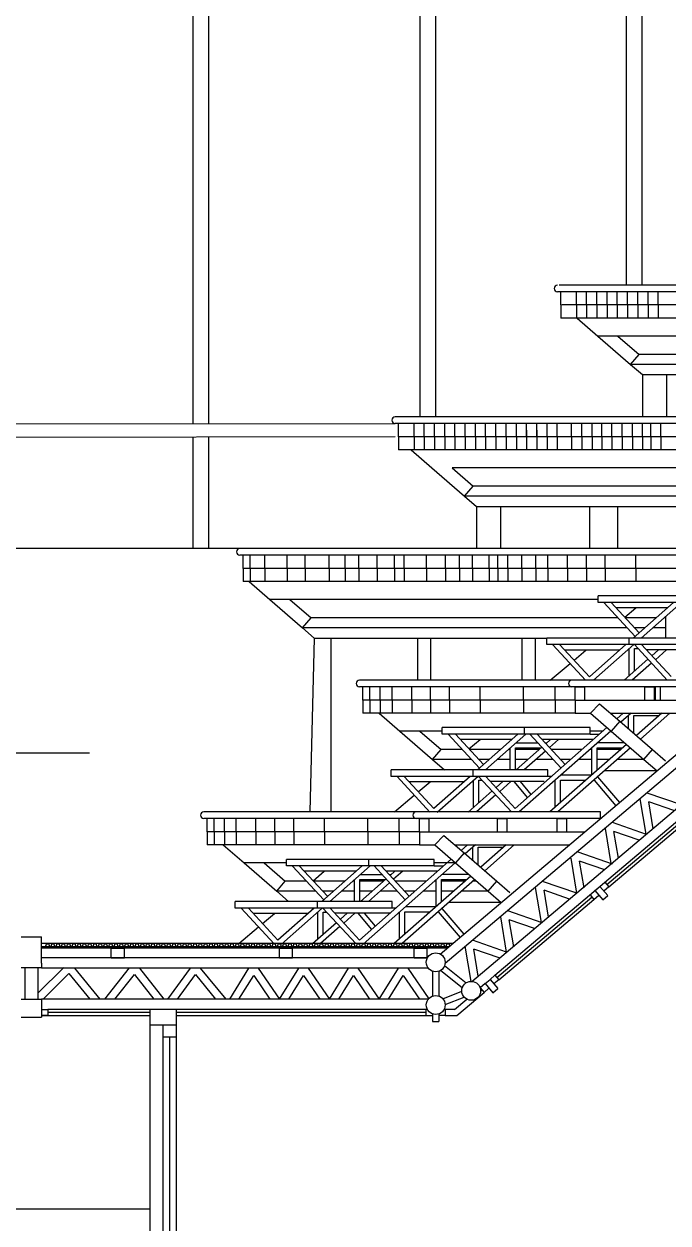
# Model space of a CAD drawing. Extents: x -30 to 1202, y 231 to 898.
# Drawn here: x 277.98 to 292.66, y 785.29 to 812.6 of the extents above; entities that cross this region are included whole.
import ezdxf

# ---------------------------------------------------------------- set-up
doc = ezdxf.new("R2010")
doc.units = 0
doc.header["$LTSCALE"] = 0.04
for name, color, linetype in [('0.05', 254, 'CONTINUOUS'), ('0.1', 1, 'CONTINUOUS'), ('0.2', 2, 'CONTINUOUS'), ('0.3', 3, 'CONTINUOUS'), ('0.5', 5, 'CONTINUOUS')]:
    doc.layers.add(name, color=color, linetype=linetype)

msp = doc.modelspace()

# ---------------------------------------------------------------- linework, layer by layer
at = {"layer": '0.05'}
for p, q in [((291.708, 806.652), (291.708, 819.818)), ((292.068, 806.652), (292.068, 819.846)), ((287.008, 803.652), (287.008, 819.471)), ((287.368, 803.652), (287.368, 819.497)), ((281.838, 803.496), (281.838, 819.124)), ((282.198, 803.496), (282.198, 819.147)), ((266.922, 803.477), (286.441, 803.502)), ((266.923, 803.177), (286.442, 803.202)), ((281.838, 800.652), (281.838, 803.196)), ((282.198, 800.652), (282.198, 803.196)), ((261.227, 785.614), (280.858, 785.614))]:
    msp.add_line(p, q, dxfattribs=at)
at = {"layer": '0.1'}
for p, q in [((290.569, 806.199), (290.569, 806.502)), ((290.803, 806.199), (290.803, 806.502)), ((290.803, 806.199), (290.803, 806.502)), ((291.036, 806.199), (291.036, 806.502)), ((291.036, 806.199), (291.036, 806.502)), ((291.269, 806.199), (291.269, 806.502)), ((291.269, 806.199), (291.269, 806.502)), ((291.269, 806.199), (291.269, 806.502)), ((291.502, 806.199), (291.502, 806.502)), ((291.502, 806.199), (291.502, 806.502)), ((291.502, 806.199), (291.502, 806.502)), ((291.736, 806.199), (291.736, 806.502)), ((291.736, 806.199), (291.736, 806.502)), ((291.969, 806.199), (291.969, 806.502)), ((291.969, 806.199), (291.969, 806.502)), ((292.202, 806.199), (292.202, 806.502)), ((292.202, 806.199), (292.202, 806.502)), ((292.435, 806.199), (292.435, 806.502)), ((292.435, 806.199), (292.435, 806.502)), ((290.569, 806.199), (290.569, 805.899)), ((290.803, 806.199), (290.803, 805.899)), ((290.803, 806.199), (290.803, 805.899)), ((291.036, 806.199), (291.036, 805.899)), ((291.036, 806.199), (291.036, 805.899)), ((291.269, 806.199), (291.269, 805.899)), ((291.269, 806.199), (291.269, 805.899)), ((291.269, 806.199), (291.269, 805.899)), ((291.502, 806.199), (291.502, 805.899)), ((291.502, 806.199), (291.502, 805.899)), ((291.502, 806.199), (291.502, 805.899)), ((291.736, 806.199), (291.736, 805.899)), ((291.736, 806.199), (291.736, 805.899)), ((291.969, 806.199), (291.969, 805.899)), ((291.969, 806.199), (291.969, 805.899)), ((292.202, 806.199), (292.202, 805.899)), ((292.202, 806.199), (292.202, 805.899)), ((292.435, 806.199), (292.435, 805.899)), ((292.435, 806.199), (292.435, 805.899)), ((290.585, 805.899), (291.058, 805.49)), ((291.058, 805.49), (291.802, 804.846)), ((298.159, 805.49), (291.058, 805.49)), ((291.516, 805.49), (291.999, 805.073)), ((291.802, 804.846), (291.999, 805.073)), ((298.615, 805.073), (291.999, 805.073)), ((291.802, 804.846), (292.073, 804.612)), ((298.824, 804.846), (291.802, 804.846)), ((292.073, 804.612), (296.992, 804.612)), ((292.073, 804.612), (292.073, 803.652)), ((292.622, 804.612), (292.622, 803.652)), ((286.87, 803.199), (286.87, 803.502)), ((287.103, 803.199), (287.103, 803.502)), ((287.103, 803.199), (287.103, 803.502)), ((287.336, 803.199), (287.336, 803.502)), ((287.336, 803.199), (287.336, 803.502)), ((287.569, 803.199), (287.569, 803.502)), ((287.569, 803.199), (287.569, 803.502)), ((287.569, 803.199), (287.569, 803.502)), ((287.802, 803.199), (287.802, 803.502)), ((287.802, 803.199), (287.802, 803.502)), ((287.802, 803.199), (287.802, 803.502)), ((288.036, 803.199), (288.036, 803.502)), ((288.036, 803.199), (288.036, 803.502)), ((288.269, 803.199), (288.269, 803.502)), ((288.269, 803.199), (288.269, 803.502)), ((288.502, 803.199), (288.502, 803.502)), ((288.502, 803.199), (288.502, 803.502)), ((288.735, 803.199), (288.735, 803.502)), ((288.735, 803.199), (288.735, 803.502)), ((288.969, 803.199), (288.969, 803.502)), ((288.969, 803.199), (288.969, 803.502)), ((289.202, 803.199), (289.202, 803.502)), ((289.202, 803.199), (289.202, 803.502)), ((289.435, 803.199), (289.435, 803.502)), ((289.435, 803.199), (289.435, 803.502)), ((289.435, 803.349), (289.435, 803.049)), ((289.668, 803.199), (289.668, 803.502)), ((289.668, 803.199), (289.668, 803.502)), ((289.668, 803.349), (289.668, 803.049)), ((289.902, 803.199), (289.902, 803.502)), ((289.902, 803.199), (289.902, 803.502)), ((290.135, 803.199), (290.135, 803.502)), ((290.459, 803.199), (290.459, 803.502)), ((290.693, 803.199), (290.693, 803.502)), ((290.693, 803.199), (290.693, 803.502)), ((290.926, 803.199), (290.926, 803.502)), ((291.146, 803.199), (291.146, 803.502)), ((291.379, 803.199), (291.379, 803.502)), ((291.379, 803.199), (291.379, 803.502)), ((291.612, 803.199), (291.612, 803.502)), ((291.612, 803.199), (291.612, 803.502)), ((291.846, 803.199), (291.846, 803.502)), ((291.846, 803.199), (291.846, 803.502)), ((292.079, 803.199), (292.079, 803.502)), ((292.263, 803.199), (292.263, 803.502)), ((292.263, 803.199), (292.263, 803.502)), ((292.496, 803.199), (292.496, 803.502)), ((292.496, 803.199), (292.496, 803.502)), ((286.87, 803.199), (286.87, 802.899)), ((287.103, 803.199), (287.103, 802.899)), ((287.103, 803.199), (287.103, 802.899)), ((287.336, 803.199), (287.336, 802.899)), ((287.336, 803.199), (287.336, 802.899)), ((287.569, 803.199), (287.569, 802.899)), ((287.569, 803.199), (287.569, 802.899)), ((287.569, 803.199), (287.569, 802.899)), ((287.802, 803.199), (287.802, 802.899)), ((287.802, 803.199), (287.802, 802.899)), ((287.802, 803.199), (287.802, 802.899)), ((288.036, 803.199), (288.036, 802.899)), ((288.036, 803.199), (288.036, 802.899)), ((288.269, 803.199), (288.269, 802.899)), ((288.269, 803.199), (288.269, 802.899)), ((288.502, 803.199), (288.502, 802.899)), ((288.502, 803.199), (288.502, 802.899)), ((288.735, 803.199), (288.735, 802.899)), ((288.735, 803.199), (288.735, 802.899)), ((288.969, 803.199), (288.969, 802.899)), ((288.969, 803.199), (288.969, 802.899)), ((289.202, 803.199), (289.202, 802.899)), ((289.202, 803.199), (289.202, 802.899)), ((289.435, 803.199), (289.435, 802.899)), ((289.435, 803.199), (289.435, 802.899)), ((289.668, 803.199), (289.668, 802.899)), ((289.668, 803.199), (289.668, 802.899)), ((289.902, 803.199), (289.902, 802.899)), ((289.902, 803.199), (289.902, 802.899)), ((290.135, 803.199), (290.135, 802.899)), ((290.459, 803.199), (290.459, 802.899)), ((290.693, 803.199), (290.693, 802.899)), ((290.693, 803.199), (290.693, 802.899)), ((290.926, 803.199), (290.926, 802.899)), ((291.146, 803.199), (291.146, 802.899)), ((291.379, 803.199), (291.379, 802.899)), ((291.379, 803.199), (291.379, 802.899)), ((291.612, 803.199), (291.612, 802.899)), ((291.612, 803.199), (291.612, 802.899)), ((291.846, 803.199), (291.846, 802.899)), ((291.846, 803.199), (291.846, 802.899)), ((292.079, 803.199), (292.079, 802.899)), ((292.263, 803.199), (292.263, 802.899)), ((292.263, 803.199), (292.263, 802.899)), ((292.496, 803.199), (292.496, 802.899)), ((292.496, 803.199), (292.496, 802.899)), ((286.806, 802.899), (287.279, 802.49)), ((287.279, 802.49), (288.023, 801.846)), ((287.737, 802.49), (288.219, 802.073)), ((294.611, 802.49), (287.737, 802.49)), ((288.023, 801.846), (288.219, 802.073)), ((295.067, 802.073), (288.219, 802.073)), ((288.023, 801.846), (288.294, 801.612)), ((295.276, 801.846), (288.023, 801.846)), ((288.294, 801.612), (293.444, 801.612)), ((288.294, 801.612), (288.294, 800.652)), ((288.842, 801.612), (288.842, 800.652)), ((290.869, 801.612), (290.869, 800.652)), ((291.504, 801.612), (291.504, 800.652)), ((282.9, 800.652), (270.98, 800.652)), ((283.138, 800.199), (283.138, 800.502)), ((283.472, 800.199), (283.472, 800.502)), ((283.981, 800.199), (283.981, 800.502)), ((284.388, 800.199), (284.388, 800.502)), ((284.941, 800.199), (284.941, 800.502)), ((285.305, 800.199), (285.305, 800.502)), ((285.61, 800.199), (285.61, 800.502)), ((286.032, 800.199), (286.032, 800.502)), ((286.424, 800.199), (286.424, 800.502)), ((286.643, 800.199), (286.643, 800.502)), ((287.152, 800.199), (287.152, 800.502)), ((287.588, 800.199), (287.588, 800.502)), ((287.908, 800.199), (287.908, 800.502)), ((288.201, 800.199), (288.201, 800.502)), ((288.579, 800.199), (288.579, 800.502)), ((288.783, 800.199), (288.783, 800.502)), ((289.006, 800.199), (289.006, 800.502)), ((289.323, 800.199), (289.323, 800.502)), ((289.648, 800.199), (289.648, 800.502)), ((289.917, 800.199), (289.917, 800.502)), ((290.366, 800.199), (290.366, 800.502)), ((290.796, 800.199), (290.796, 800.502)), ((291.227, 800.199), (291.227, 800.502)), ((291.926, 800.199), (291.926, 800.502)), ((283.138, 800.199), (283.138, 799.899)), ((283.472, 800.199), (283.472, 799.899)), ((283.981, 800.199), (283.981, 799.899)), ((284.388, 800.199), (284.388, 799.899)), ((284.941, 800.199), (284.941, 799.899)), ((285.305, 800.199), (285.305, 799.899)), ((285.61, 800.199), (285.61, 799.899)), ((286.032, 800.199), (286.032, 799.899)), ((286.424, 800.199), (286.424, 799.899)), ((286.643, 800.199), (286.643, 799.899)), ((287.152, 800.199), (287.152, 799.899)), ((287.588, 800.199), (287.588, 799.899)), ((287.908, 800.199), (287.908, 799.899)), ((288.201, 800.199), (288.201, 799.899)), ((288.579, 800.199), (288.579, 799.899)), ((288.783, 800.199), (288.783, 799.899)), ((289.006, 800.199), (289.006, 799.899)), ((289.323, 800.199), (289.323, 799.899)), ((289.648, 800.199), (289.648, 799.899)), ((289.917, 800.199), (289.917, 799.899)), ((290.366, 800.199), (290.366, 799.899)), ((290.796, 800.199), (290.796, 799.899)), ((291.227, 800.199), (291.227, 799.899)), ((291.926, 800.199), (291.926, 799.899)), ((283.111, 799.899), (283.583, 799.49)), ((291.063, 799.49), (283.583, 799.49)), ((283.583, 799.49), (284.328, 798.846)), ((284.042, 799.49), (284.524, 799.073)), ((291.198, 799.42), (291.908, 798.65)), ((291.362, 799.42), (291.998, 798.73)), ((292.645, 799.3), (291.472, 799.3)), ((291.67, 799.086), (291.923, 799.3)), ((292.783, 799.422), (291.865, 798.612)), ((292.965, 799.422), (292.046, 798.612)), ((284.328, 798.846), (284.524, 799.073)), ((291.518, 799.073), (284.524, 799.073)), ((292.388, 799.073), (291.682, 799.073)), ((292.61, 799.073), (292.569, 799.073)), ((292.61, 798.612), (292.61, 799.109)), ((284.328, 798.846), (284.598, 798.612)), ((291.728, 798.846), (284.328, 798.846)), ((284.598, 798.612), (284.5, 794.652)), ((284.598, 798.612), (289.896, 798.612)), ((284.973, 798.612), (284.973, 794.652)), ((286.947, 798.612), (286.947, 797.652)), ((287.247, 798.612), (287.247, 797.652)), ((289.326, 798.612), (289.326, 797.652)), ((289.629, 798.612), (289.629, 797.652)), ((292.131, 798.846), (291.891, 798.846)), ((292.61, 798.846), (292.312, 798.846)), ((290.032, 798.46), (290.778, 797.65)), ((290.195, 798.46), (290.866, 797.731)), ((291.557, 798.34), (290.305, 798.34)), ((290.517, 798.111), (290.787, 798.34)), ((291.695, 798.462), (290.866, 797.731)), ((291.876, 798.462), (290.958, 797.652)), ((291.774, 797.755), (291.774, 798.372)), ((291.891, 798.462), (292.638, 797.652)), ((291.894, 798.372), (291.974, 798.372)), ((291.894, 797.861), (291.894, 798.372)), ((292.055, 798.462), (292.726, 797.733)), ((293.417, 798.342), (292.165, 798.342)), ((292.44, 798.342), (292.288, 798.208)), ((292.621, 798.342), (292.37, 798.12)), ((292.198, 798.129), (291.656, 797.65)), ((289.973, 797.652), (290.425, 798.033)), ((292.28, 798.041), (291.839, 797.652)), ((285.866, 797.199), (285.866, 797.502)), ((286.1, 797.199), (286.1, 797.502)), ((286.369, 797.199), (286.369, 797.502)), ((286.817, 797.199), (286.817, 797.502)), ((287.248, 797.199), (287.248, 797.502)), ((287.679, 797.199), (287.679, 797.502)), ((288.378, 797.199), (288.378, 797.502)), ((289.365, 797.199), (289.365, 797.502)), ((290.083, 797.199), (290.083, 797.502)), ((285.866, 797.199), (285.866, 796.899)), ((286.1, 797.199), (286.1, 796.899)), ((286.369, 797.199), (286.369, 796.899)), ((286.817, 797.199), (286.817, 796.899)), ((287.248, 797.199), (287.248, 796.899)), ((287.679, 797.199), (287.679, 796.899)), ((288.378, 797.199), (288.378, 796.899)), ((289.365, 797.199), (289.365, 796.899)), ((290.083, 797.199), (290.083, 796.899)), ((286.073, 796.899), (286.545, 796.49)), ((291.634, 796.899), (291.493, 796.775)), ((291.816, 796.899), (291.584, 796.695)), ((291.758, 796.545), (291.758, 796.848)), ((291.878, 796.848), (292.458, 796.848)), ((291.878, 796.441), (291.878, 796.848)), ((292.516, 796.899), (291.938, 796.39)), ((292.697, 796.899), (292.029, 796.31)), ((286.545, 796.49), (287.29, 795.846)), ((287.514, 796.49), (286.545, 796.49)), ((287.004, 796.49), (287.486, 796.073)), ((287.65, 796.42), (288.36, 795.65)), ((287.813, 796.42), (288.45, 795.73)), ((289.235, 796.422), (288.317, 795.612)), ((289.417, 796.422), (288.498, 795.612)), ((291.266, 796.574), (289.178, 794.733)), ((291.357, 796.495), (289.267, 794.652)), ((289.51, 796.422), (290.22, 795.652)), ((289.673, 796.422), (290.31, 795.731)), ((291.171, 796.49), (290.88, 796.49)), ((290.88, 796.422), (291.093, 796.422)), ((289.097, 796.3), (287.924, 796.3)), ((288.121, 796.086), (288.375, 796.3)), ((289.198, 796.229), (289.688, 796.229)), ((290.957, 796.302), (289.784, 796.302)), ((289.851, 796.229), (289.898, 796.229)), ((289.98, 796.302), (289.872, 796.206)), ((290.162, 796.302), (289.953, 796.118)), ((291.711, 796.189), (289.967, 794.652)), ((291.058, 796.231), (291.663, 796.231)), ((287.29, 795.846), (287.486, 796.073)), ((287.97, 796.073), (287.486, 796.073)), ((288.84, 796.073), (288.133, 796.073)), ((289.062, 796.073), (289.021, 796.073)), ((289.062, 795.612), (289.062, 796.109)), ((289.182, 796.109), (289.762, 796.109)), ((289.182, 795.612), (289.182, 796.109)), ((289.721, 796.073), (289.182, 796.073)), ((289.782, 796.127), (289.198, 795.612)), ((289.863, 796.039), (289.379, 795.612)), ((290.697, 796.073), (289.995, 796.073)), ((291.802, 796.11), (290.149, 794.652)), ((290.922, 796.073), (290.879, 796.073)), ((290.922, 795.494), (290.922, 796.111)), ((291.042, 796.111), (291.622, 796.111)), ((291.042, 795.6), (291.042, 796.111)), ((291.579, 796.073), (291.042, 796.073)), ((287.29, 795.846), (287.561, 795.612)), ((288.179, 795.846), (287.29, 795.846)), ((288.582, 795.846), (288.342, 795.846)), ((289.062, 795.846), (288.764, 795.846)), ((289.464, 795.846), (289.182, 795.846)), ((290.041, 795.846), (289.645, 795.846)), ((290.44, 795.846), (290.204, 795.846)), ((290.922, 795.846), (290.622, 795.846)), ((291.322, 795.846), (291.042, 795.846)), ((292.107, 795.846), (291.503, 795.846)), ((286.483, 795.46), (287.23, 794.65)), ((286.646, 795.46), (287.318, 794.731)), ((288.008, 795.34), (286.757, 795.34)), ((286.968, 795.111), (287.239, 795.34)), ((288.146, 795.462), (287.318, 794.731)), ((288.328, 795.462), (287.398, 794.641)), ((288.226, 794.755), (288.226, 795.372)), ((288.343, 795.462), (289.09, 794.652)), ((288.346, 795.372), (288.426, 795.372)), ((288.346, 794.861), (288.346, 795.372)), ((288.506, 795.462), (289.178, 794.733)), ((289.839, 795.342), (288.617, 795.342)), ((288.892, 795.342), (288.74, 795.208)), ((289.073, 795.342), (288.822, 795.12)), ((289.142, 795.342), (289.452, 794.975)), ((289.285, 795.342), (289.534, 795.047)), ((290.086, 794.757), (290.086, 795.374)), ((290.206, 795.374), (290.786, 795.374)), ((290.206, 794.862), (290.206, 795.374)), ((290.222, 795.494), (290.922, 795.494)), ((290.973, 795.379), (291.467, 794.794)), ((291.054, 795.451), (291.55, 794.864)), ((292.406, 795.588), (291.217, 795.588)), ((288.65, 795.129), (288.107, 794.65)), ((286.425, 794.652), (286.877, 795.033)), ((288.732, 795.041), (288.291, 794.652)), ((291.262, 792.999), (293.427, 794.83)), ((291.307, 792.945), (293.473, 794.777)), ((282.318, 794.199), (282.318, 794.502)), ((282.551, 794.199), (282.551, 794.502)), ((282.821, 794.199), (282.821, 794.502)), ((283.269, 794.199), (283.269, 794.502)), ((283.7, 794.199), (283.7, 794.502)), ((284.13, 794.199), (284.13, 794.502)), ((284.83, 794.199), (284.83, 794.502)), ((285.817, 794.199), (285.817, 794.502)), ((286.534, 794.199), (286.534, 794.502)), ((282.318, 794.199), (282.318, 793.899)), ((282.551, 794.199), (282.551, 793.899)), ((282.821, 794.199), (282.821, 793.899)), ((283.269, 794.199), (283.269, 793.899)), ((283.7, 794.199), (283.7, 793.899)), ((284.13, 794.199), (284.13, 793.899)), ((284.83, 794.199), (284.83, 793.899)), ((285.817, 794.199), (285.817, 793.899)), ((286.534, 794.199), (286.534, 793.899)), ((282.525, 793.899), (282.997, 793.49)), ((288.086, 793.899), (287.945, 793.775)), ((288.268, 793.899), (288.036, 793.695)), ((288.21, 793.545), (288.21, 793.848)), ((288.33, 793.848), (288.91, 793.848)), ((288.33, 793.441), (288.33, 793.848)), ((288.967, 793.899), (288.39, 793.39)), ((289.149, 793.899), (288.481, 793.31)), ((282.997, 793.49), (283.742, 792.846)), ((283.966, 793.49), (282.997, 793.49)), ((283.456, 793.49), (283.938, 793.073)), ((284.102, 793.42), (284.812, 792.65)), ((284.265, 793.42), (284.902, 792.73)), ((285.687, 793.422), (284.768, 792.612)), ((285.868, 793.422), (284.95, 792.612)), ((287.718, 793.574), (285.63, 791.733)), ((287.809, 793.495), (285.709, 791.643)), ((285.962, 793.422), (286.672, 792.652)), ((286.125, 793.422), (286.762, 792.731)), ((287.815, 793.49), (287.332, 793.49)), ((287.332, 793.422), (287.545, 793.422)), ((285.549, 793.3), (284.376, 793.3)), ((284.573, 793.086), (284.826, 793.3)), ((285.65, 793.229), (286.139, 793.229)), ((287.409, 793.302), (286.236, 793.302)), ((286.303, 793.229), (286.35, 793.229)), ((286.432, 793.302), (286.324, 793.206)), ((286.614, 793.302), (286.405, 793.118)), ((288.162, 793.189), (286.419, 791.652)), ((287.51, 793.231), (288.114, 793.231)), ((283.742, 792.846), (283.938, 793.073)), ((284.422, 793.073), (283.938, 793.073)), ((285.291, 793.073), (284.585, 793.073)), ((285.514, 793.073), (285.473, 793.073)), ((285.514, 792.612), (285.514, 793.109)), ((285.634, 793.109), (286.214, 793.109)), ((285.634, 792.612), (285.634, 793.109)), ((286.173, 793.073), (285.634, 793.073)), ((286.234, 793.127), (285.65, 792.612)), ((286.315, 793.039), (285.831, 792.612)), ((287.149, 793.073), (286.447, 793.073)), ((288.254, 793.11), (286.6, 791.652)), ((287.374, 793.073), (287.331, 793.073)), ((287.374, 792.494), (287.374, 793.111)), ((287.494, 793.111), (288.074, 793.111)), ((287.494, 792.6), (287.494, 793.111)), ((288.031, 793.073), (287.494, 793.073)), ((288.297, 793.073), (288.212, 793.073)), ((283.742, 792.846), (284.012, 792.612)), ((284.631, 792.846), (283.742, 792.846)), ((285.034, 792.846), (284.794, 792.846)), ((285.514, 792.846), (285.216, 792.846)), ((285.915, 792.846), (285.634, 792.846)), ((286.493, 792.846), (286.097, 792.846)), ((286.892, 792.846), (286.656, 792.846)), ((287.374, 792.846), (287.073, 792.846)), ((287.773, 792.846), (287.494, 792.846)), ((288.559, 792.846), (287.955, 792.846)), ((288.758, 790.882), (290.924, 792.713)), ((288.803, 790.828), (290.969, 792.659)), ((282.935, 792.46), (283.682, 791.65)), ((283.098, 792.46), (283.77, 791.731)), ((284.46, 792.34), (283.209, 792.34)), ((283.42, 792.111), (283.691, 792.34)), ((284.598, 792.462), (283.77, 791.731)), ((284.78, 792.462), (283.849, 791.641)), ((284.678, 791.755), (284.678, 792.372)), ((284.795, 792.462), (285.542, 791.652)), ((284.798, 792.372), (284.878, 792.372)), ((284.798, 791.861), (284.798, 792.372)), ((284.958, 792.462), (285.63, 791.733)), ((286.32, 792.342), (285.069, 792.342)), ((285.344, 792.342), (285.192, 792.208)), ((285.525, 792.342), (285.273, 792.12)), ((285.594, 792.342), (285.904, 791.975)), ((285.737, 792.342), (285.986, 792.047)), ((286.538, 791.757), (286.538, 792.374)), ((286.658, 792.374), (287.238, 792.374)), ((286.658, 791.862), (286.658, 792.374)), ((286.674, 792.494), (287.374, 792.494)), ((287.424, 792.379), (287.919, 791.794)), ((287.506, 792.451), (288.002, 791.864)), ((288.858, 792.588), (287.668, 792.588)), ((285.102, 792.129), (284.559, 791.65)), ((282.877, 791.652), (283.328, 792.033)), ((285.183, 792.041), (284.743, 791.652)), ((287.668, 791.582), (278.382, 791.582)), ((280.858, 790.086), (278.53, 790.086)), ((287.141, 790.086), (281.458, 790.086)), ((280.858, 778.282), (280.858, 789.801)), ((281.308, 778.544), (281.308, 789.531))]:
    msp.add_line(p, q, dxfattribs=at)
for centre in [(278.522, 791.613), (278.642, 791.613), (278.762, 791.613), (278.882, 791.613), (279.002, 791.613), (279.122, 791.613), (279.242, 791.613), (279.362, 791.613), (279.482, 791.613), (279.602, 791.613), (279.722, 791.613), (279.842, 791.613), (279.962, 791.613), (280.082, 791.613), (280.202, 791.613), (280.322, 791.613), (280.442, 791.613), (280.562, 791.613), (280.682, 791.613), (280.802, 791.613), (280.922, 791.613), (281.042, 791.613), (281.162, 791.613), (281.282, 791.613), (281.402, 791.613), (281.522, 791.613), (281.642, 791.613), (281.762, 791.613), (281.882, 791.613), (282.002, 791.613), (282.122, 791.613), (282.242, 791.613), (282.362, 791.613), (282.482, 791.613), (282.602, 791.613), (282.722, 791.613), (282.842, 791.613), (282.962, 791.613), (283.082, 791.613), (283.202, 791.613), (283.322, 791.613), (283.442, 791.613), (283.562, 791.613), (283.682, 791.613), (283.802, 791.613), (283.922, 791.613), (284.042, 791.613), (284.162, 791.613), (284.282, 791.613), (284.402, 791.613), (284.522, 791.613), (284.642, 791.613), (284.762, 791.613), (284.882, 791.613), (285.002, 791.613), (285.122, 791.613), (285.242, 791.613), (285.362, 791.613), (285.482, 791.613), (285.602, 791.613), (285.722, 791.613), (285.842, 791.613), (285.962, 791.613), (286.082, 791.613), (286.202, 791.613), (286.322, 791.613), (286.442, 791.613), (286.562, 791.613), (286.682, 791.613), (286.802, 791.613), (286.922, 791.613), (287.042, 791.613), (287.162, 791.613), (287.282, 791.613), (287.402, 791.613), (287.522, 791.613), (287.642, 791.613)]:
    msp.add_circle(centre, 0.037, dxfattribs=at)
at = {"layer": '0.2'}
for p, q in [((287.469, 791.414), (311.776, 811.965)), ((287.579, 791.205), (311.913, 811.779)), ((288.19, 790.792), (311.22, 810.263)), ((288.714, 790.933), (311.304, 810.032)), ((301.112, 806.652), (290.174, 806.652)), ((301.112, 806.502), (290.141, 806.502)), ((290.218, 806.199), (290.218, 806.502)), ((290.218, 806.199), (290.218, 805.899)), ((290.218, 806.199), (290.218, 805.899)), ((301.188, 806.199), (290.239, 806.199)), ((301.188, 805.899), (290.218, 805.899)), ((297.564, 803.652), (286.441, 803.652)), ((297.564, 803.502), (286.441, 803.502)), ((286.518, 803.199), (286.518, 803.502)), ((297.64, 803.199), (286.518, 803.199)), ((286.518, 803.199), (286.518, 802.899)), ((297.64, 802.899), (286.518, 802.899)), ((294.016, 800.652), (282.9, 800.652)), ((294.016, 800.502), (282.9, 800.502)), ((282.976, 800.199), (282.976, 800.502)), ((294.092, 800.199), (282.976, 800.199)), ((282.976, 800.199), (282.976, 799.899)), ((294.092, 799.899), (282.976, 799.899)), ((291.063, 799.422), (291.063, 799.572)), ((292.936, 799.572), (291.063, 799.572)), ((292.936, 799.422), (291.063, 799.422)), ((289.896, 798.462), (289.896, 798.612)), ((291.769, 798.612), (289.896, 798.612)), ((291.769, 798.462), (291.769, 798.612)), ((293.466, 798.612), (291.769, 798.612)), ((291.769, 798.462), (289.896, 798.462)), ((293.553, 798.462), (291.769, 798.462)), ((290.467, 797.652), (285.629, 797.652)), ((290.467, 797.502), (285.629, 797.502)), ((285.705, 797.199), (285.705, 797.502)), ((292.369, 797.199), (292.369, 797.502)), ((292.489, 797.199), (292.489, 797.502)), ((290.544, 797.199), (285.705, 797.199)), ((285.705, 797.199), (285.705, 796.899)), ((290.544, 797.199), (294.312, 797.199)), ((290.544, 797.199), (290.544, 796.899)), ((290.544, 796.899), (285.705, 796.899)), ((290.544, 796.899), (290.89, 796.899)), ((291.349, 796.899), (293.957, 796.899)), ((291.559, 796.717), (292.304, 796.073)), ((287.514, 796.422), (287.514, 796.572)), ((289.388, 796.572), (287.514, 796.572)), ((289.388, 796.422), (287.514, 796.422)), ((289.388, 796.422), (289.388, 796.572)), ((290.88, 796.572), (289.388, 796.572)), ((290.88, 796.422), (289.388, 796.422)), ((290.88, 796.422), (290.88, 796.572)), ((291.363, 796.49), (292.107, 795.846)), ((263.13, 795.999), (279.479, 795.999)), ((286.347, 795.462), (286.347, 795.612)), ((288.221, 795.612), (286.347, 795.612)), ((288.221, 795.462), (288.221, 795.612)), ((289.917, 795.612), (288.221, 795.612)), ((289.917, 795.462), (289.917, 795.612)), ((288.221, 795.462), (286.347, 795.462)), ((290.004, 795.462), (288.221, 795.462)), ((292.964, 794.813), (292.183, 795.082)), ((292.157, 794.146), (292.023, 794.947)), ((292.791, 794.682), (292.217, 794.88)), ((292.319, 794.267), (292.217, 794.88)), ((286.919, 794.652), (282.08, 794.652)), ((286.919, 794.502), (282.08, 794.502)), ((282.157, 794.199), (282.157, 794.502)), ((291.363, 793.474), (291.229, 794.276)), ((292.17, 794.141), (291.389, 794.411)), ((286.995, 794.199), (282.157, 794.199)), ((282.157, 794.199), (282.157, 793.899)), ((286.995, 794.199), (290.764, 794.199)), ((286.995, 794.199), (286.995, 793.899)), ((291.997, 794.01), (291.423, 794.209)), ((291.525, 793.596), (291.423, 794.209)), ((286.995, 793.899), (282.157, 793.899)), ((286.995, 793.899), (287.342, 793.899)), ((287.801, 793.899), (290.409, 793.899)), ((288.011, 793.717), (288.755, 793.073)), ((291.389, 793.465), (290.607, 793.735)), ((283.966, 793.422), (283.966, 793.572)), ((285.839, 793.572), (283.966, 793.572)), ((285.839, 793.422), (283.966, 793.422)), ((285.839, 793.422), (285.839, 793.572)), ((287.332, 793.572), (285.839, 793.572)), ((287.332, 793.422), (285.839, 793.422)), ((287.332, 793.422), (287.332, 793.572)), ((287.815, 793.49), (288.559, 792.846)), ((290.581, 792.798), (290.448, 793.6)), ((291.216, 793.334), (290.641, 793.533)), ((290.744, 792.92), (290.641, 793.533)), ((289.774, 792.131), (289.64, 792.933)), ((290.581, 792.798), (289.8, 793.068)), ((282.799, 792.462), (282.799, 792.612)), ((284.672, 792.612), (282.799, 792.612)), ((284.672, 792.462), (284.672, 792.612)), ((286.369, 792.612), (284.672, 792.612)), ((286.369, 792.462), (286.369, 792.612)), ((290.409, 792.667), (289.834, 792.866)), ((289.936, 792.253), (289.834, 792.866)), ((284.672, 792.462), (282.799, 792.462)), ((286.456, 792.462), (284.672, 792.462)), ((289.787, 792.126), (289.006, 792.396)), ((288.98, 791.459), (288.846, 792.261)), ((289.614, 791.996), (289.04, 792.194)), ((289.142, 791.581), (289.04, 792.194)), ((287.75, 791.652), (278.382, 791.652)), ((287.624, 791.545), (278.382, 791.545)), ((288.173, 790.792), (288.039, 791.594)), ((288.98, 791.459), (288.199, 791.729)), ((288.807, 791.329), (288.233, 791.527)), ((288.335, 790.914), (288.233, 791.527)), ((287.175, 791.326), (278.382, 791.326)), ((278.006, 791.103), (278.006, 790.385)), ((278.301, 790.521), (278.894, 791.108)), ((278.301, 791.103), (278.301, 790.385)), ((287.194, 791.095), (278.382, 791.095)), ((278.419, 790.385), (279.008, 790.968)), ((279.008, 790.968), (279.484, 790.385)), ((279.137, 791.095), (279.716, 790.385)), ((279.827, 790.385), (280.391, 791.097)), ((280.62, 791.095), (281.168, 790.385)), ((281.262, 790.385), (281.779, 791.095)), ((282.001, 791.095), (282.58, 790.385)), ((282.672, 790.385), (283.11, 791.095)), ((283.322, 791.095), (283.807, 790.385)), ((283.807, 790.385), (284.245, 791.095)), ((284.457, 791.095), (284.942, 790.385)), ((284.942, 790.385), (285.38, 791.095)), ((285.592, 791.095), (286.077, 790.385)), ((286.077, 790.385), (286.516, 791.095)), ((286.727, 791.095), (287.204, 790.397)), ((287.294, 791.023), (287.294, 790.457)), ((287.436, 791.023), (287.436, 790.457)), ((287.479, 791.043), (287.97, 790.649)), ((287.568, 791.154), (288.059, 790.76)), ((280.056, 790.385), (280.505, 790.95)), ((280.505, 790.95), (280.94, 790.385)), ((281.485, 790.385), (281.892, 790.945)), ((281.892, 790.945), (282.348, 790.385)), ((282.883, 790.385), (283.218, 790.928)), ((283.218, 790.928), (283.589, 790.385)), ((284.019, 790.385), (284.353, 790.928)), ((284.353, 790.928), (284.724, 790.385)), ((285.154, 790.385), (285.489, 790.928)), ((285.489, 790.928), (285.859, 790.385)), ((286.289, 790.385), (286.624, 790.928)), ((286.624, 790.928), (286.994, 790.385)), ((287.527, 790.395), (287.958, 790.568)), ((287.58, 790.264), (288.011, 790.436)), ((287.194, 790.385), (278.382, 790.385)), ((287.174, 790.155), (278.53, 790.155)), ((287.794, 790.155), (287.555, 790.155)), ((287.794, 790.155), (288.07, 790.388)), ((278.382, 790.017), (280.858, 790.017)), ((281.458, 790.017), (287.141, 790.017)), ((281.158, 778.544), (281.158, 789.531)), ((281.458, 778.544), (281.458, 789.531))]:
    msp.add_line(p, q, dxfattribs=at)
for centre in [(290.141, 806.577), (286.441, 803.577), (282.9, 800.577), (285.629, 797.577), (282.08, 794.577)]:
    msp.add_arc(centre, 0.075, 90, 270, dxfattribs=at)
at = {"layer": '0.3'}
for p, q in [((294.67, 797.652), (290.467, 797.652)), ((294.67, 797.502), (290.467, 797.502)), ((290.544, 797.502), (290.763, 797.502)), ((292.132, 797.502), (292.351, 797.502)), ((291.121, 794.652), (286.919, 794.652)), ((291.121, 794.502), (291.121, 794.652)), ((291.121, 794.502), (286.919, 794.502)), ((286.995, 794.502), (287.215, 794.502)), ((288.77, 794.502), (288.989, 794.502)), ((290.132, 794.502), (290.352, 794.502)), ((290.993, 792.859), (291.106, 792.955)), ((291.106, 792.955), (291.218, 793.05)), ((291.106, 792.955), (291.283, 792.745)), ((291.307, 792.945), (291.194, 792.85)), ((291.218, 793.05), (291.307, 792.945)), ((290.993, 792.859), (290.88, 792.764)), ((290.88, 792.764), (290.969, 792.659)), ((290.892, 792.686), (290.924, 792.713)), ((290.969, 792.659), (291.081, 792.755)), ((290.993, 792.859), (291.17, 792.65)), ((291.17, 792.65), (291.283, 792.745)), ((288.489, 790.742), (288.376, 790.647)), ((288.489, 790.742), (288.602, 790.838)), ((288.489, 790.742), (288.666, 790.533)), ((288.602, 790.838), (288.714, 790.933)), ((288.602, 790.838), (288.779, 790.628)), ((288.803, 790.828), (288.69, 790.733)), ((288.714, 790.933), (288.803, 790.828)), ((287.844, 790.017), (288.465, 790.542)), ((288.376, 790.647), (288.465, 790.542)), ((288.388, 790.569), (288.42, 790.596)), ((288.465, 790.542), (288.577, 790.638)), ((288.666, 790.533), (288.779, 790.628)), ((278.382, 790.155), (278.53, 790.155)), ((278.53, 790.155), (278.53, 790.017)), ((280.858, 789.801), (280.858, 790.155)), ((281.458, 789.531), (281.458, 790.155)), ((287.141, 790.155), (287.141, 790.017)), ((287.174, 790.155), (287.141, 790.155)), ((287.555, 790.155), (287.583, 790.155)), ((287.583, 790.155), (287.583, 790.017)), ((278.53, 790.017), (278.382, 790.017)), ((287.141, 790.017), (287.288, 790.017)), ((287.288, 790.053), (287.288, 789.88)), ((287.288, 789.88), (287.436, 789.88)), ((287.436, 790.051), (287.436, 789.88)), ((287.583, 790.017), (287.436, 790.017)), ((287.583, 790.017), (287.844, 790.017)), ((280.858, 789.801), (281.458, 789.801)), ((281.158, 789.531), (281.158, 789.801)), ((281.158, 789.531), (281.458, 789.531))]:
    msp.add_line(p, q, dxfattribs=at)
for centre in [(290.467, 797.577), (286.919, 794.577)]:
    msp.add_arc(centre, 0.075, 90, 270, dxfattribs=at)
at = {"layer": '0.5'}
for p, q in [((290.544, 797.199), (290.544, 797.502)), ((290.763, 797.199), (290.763, 797.502)), ((292.132, 797.199), (292.132, 797.502)), ((292.351, 797.199), (292.351, 797.502)), ((290.544, 797.199), (290.763, 797.199)), ((290.89, 796.899), (291.099, 797.116)), ((291.099, 797.116), (291.559, 796.717)), ((292.132, 797.199), (292.351, 797.199)), ((290.89, 796.899), (291.363, 796.49)), ((291.559, 796.717), (291.363, 796.49)), ((292.107, 795.846), (292.304, 796.073)), ((292.304, 796.073), (292.602, 795.815)), ((292.107, 795.846), (292.406, 795.588)), ((286.995, 794.199), (286.995, 794.502)), ((287.215, 794.199), (287.215, 794.502)), ((288.77, 794.199), (288.77, 794.502)), ((288.989, 794.199), (288.989, 794.502)), ((290.132, 794.199), (290.132, 794.502)), ((290.352, 794.199), (290.352, 794.502)), ((286.995, 794.199), (287.215, 794.199)), ((287.342, 793.899), (287.551, 794.116)), ((287.551, 794.116), (288.011, 793.717)), ((288.77, 794.199), (288.989, 794.199)), ((290.132, 794.199), (290.352, 794.199)), ((287.342, 793.899), (287.815, 793.49)), ((288.011, 793.717), (287.815, 793.49)), ((288.559, 792.846), (288.755, 793.073)), ((288.755, 793.073), (289.054, 792.815)), ((288.559, 792.846), (288.858, 792.588)), ((277.924, 791.808), (278.382, 791.808)), ((278.382, 791.209), (278.382, 791.808)), ((279.971, 791.326), (279.971, 791.545)), ((279.971, 791.545), (280.274, 791.545)), ((280.274, 791.326), (280.274, 791.545)), ((283.803, 791.326), (283.803, 791.545)), ((283.803, 791.545), (284.105, 791.545)), ((284.105, 791.326), (284.105, 791.545)), ((286.87, 791.326), (286.87, 791.545)), ((286.87, 791.545), (287.173, 791.545)), ((287.173, 791.326), (287.173, 791.545)), ((279.971, 791.326), (280.274, 791.326)), ((283.803, 791.326), (284.105, 791.326)), ((286.87, 791.326), (287.173, 791.326)), ((278.382, 791.103), (277.924, 791.103)), ((278.382, 791.209), (278.382, 791.103)), ((277.924, 790.385), (278.382, 790.385)), ((278.382, 790.385), (278.382, 789.979)), ((277.924, 789.979), (278.382, 789.979))]:
    msp.add_line(p, q, dxfattribs=at)
for centre in [(287.365, 791.226), (288.173, 790.577), (287.365, 790.254)]:
    msp.add_circle(centre, 0.215, dxfattribs=at)

doc.saveas('drawing.dxf')
